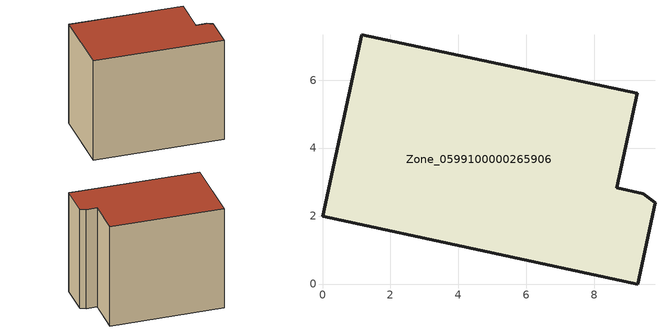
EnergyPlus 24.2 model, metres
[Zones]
Zone_0599100000265906
 floor ground (C_G): 0,2 1.15,7.33 9.26,5.62 8.66,2.83 9.44,2.66 9.78,2.39 9.27,0 z0
 wall outside (C_F): 1.15,7.33 0,2 9.27,0 9.78,2.39 9.44,2.66 8.66,2.83 9.26,5.62 1.15,7.33 z0:7.82
 roof outside (C_R): 9.78,2.39 9.44,2.66 8.66,2.83 9.26,5.62 1.15,7.33 0,2 9.27,0 z7.82
[BUILDING]
Pand.0599100000265906: North Axis=0; Terrain=City; Loads Convergence Tolerance Value=0.04; Temperature Convergence Tolerance Value=0.4; Solar Distribution=FullExterior; Maximum Number of Warmup Days=25; Minimum Number of Warmup Days=1
[Site:Location]
Rotterdam.The.Hague.AP_ZH_NLD Design_Conditions: Latitude=51.96; Longitude=4.45; Time Zone=1; Elevation=-4.5
[SITE:GROUNDTEMPERATURE:BUILDINGSURFACE]
18, 18, 18, 18, 18, 18, 18, 18, 18, 18, 18, 18
[MATERIAL] Thermal Absorptance=0.9; Solar Absorptance=0.7; Visible Absorptance=0.7
Name | Roughness | Thickness | Conductivity | Density | Specific Heat
G.TI.1975-1991 | MediumSmooth | 0.15 | 0.288461 | 540 | 1210
F.TI.1975-1991 | Rough | 0.3 | 0.230769 | 1920 | 840
R.TI.1975-1991 | MediumRough | 0.2 | 0.153846 | 1500 | 1000
[CONSTRUCTION]
C_G: G.TI.1975-1991
C_F: F.TI.1975-1991
C_R: R.TI.1975-1991
[ZONE]
Zone_0599100000265906: Type=1; Multiplier=1; Ceiling Height=Autocalculate; Volume=Autocalculate; Floor Area=autocalculate; Part of Total Floor Area=Yes
[ZONEINFILTRATION:DESIGNFLOWRATE]
Infil_Zone_0599100000265906: Zone or ZoneList or Space or SpaceList=Zone_0599100000265906; Schedule=AlwaysOn; Design Flow Rate Calculation Method=Flow/Area; Flow Rate per Floor Area=0.003; Constant Term Coefficient=1; Temperature Term Coefficient=0; Velocity Term Coefficient=0; Velocity Squared Term Coefficient=0
[HVACTEMPLATE:ZONE:IDEALLOADSAIRSYSTEM]
Zone_0599100000265906: Maximum Heating Supply Air Temperature=50; Minimum Cooling Supply Air Temperature=13; Maximum Heating Supply Air Humidity Ratio=0.0156; Minimum Cooling Supply Air Humidity Ratio=0.0077; Heating Limit=NoLimit; Cooling Limit=NoLimit; Dehumidification Control Type=ConstantSensibleHeatRatio; Cooling Sensible Heat Ratio=0.7; Dehumidification Setpoint=60; Humidification Control Type=None; Humidification Setpoint=30; Outdoor Air Method=None; Outdoor Air Flow Rate per Person=0.00944; Outdoor Air Flow Rate per Zone Floor Area=0; Outdoor Air Flow Rate per Zone=0; Demand Controlled Ventilation Type=None; Outdoor Air Economizer Type=NoEconomizer; Heat Recovery Type=None; Sensible Heat Recovery Effectiveness=0.7; Latent Heat Recovery Effectiveness=0.65
[ZONECONTROL:THERMOSTAT]
ThermostatControl_Zone_0599100000265906: Zone or ZoneList=Zone_0599100000265906; Control Type Schedule=DualSetpointControlType; Control 1=Thermostat_Zone_0599100000265906; Temperature Difference Between Cutout And Setpoint=0
[THERMOSTATSETPOINT:DUALSETPOINT]
Thermostat_Zone_0599100000265906: Heating Setpoint Temperature Schedule=HeatingSetpoint_Zone_0599100000265906; Cooling Setpoint Temperature Schedule=CoolingSetpoint_Zone_0599100000265906
[SCHEDULE:COMPACT]
HeatingSetpoint_Zone_0599100000265906: Through: 12/31, For: AllDays, Until: 24:00, 21
CoolingSetpoint_Zone_0599100000265906: Through: 12/31, For: AllDays, Until: 24:00, 24
DualSetpointControlType: Through: 12/31, For: AllDays, Until: 24:00, 4
AlwaysOn: Through: 12/31, For: AllDays, Until: 24:00, 1
